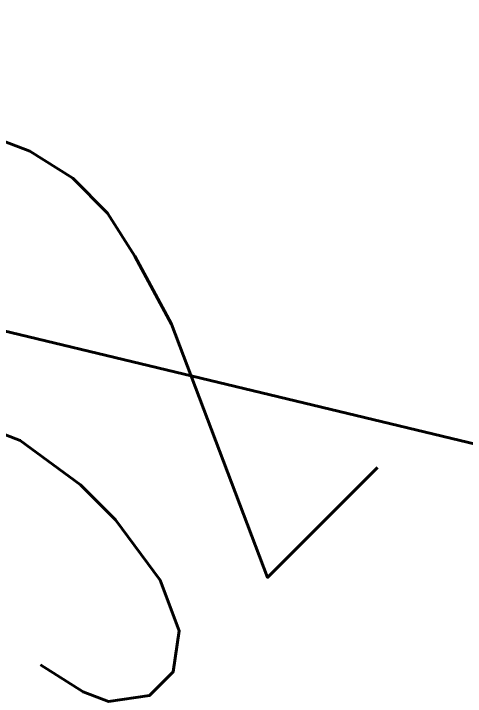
# Model space of a CAD drawing. Header units: millimetres. Extents: x 684983 to 685377, y 990360 to 990509.
# Drawn here: x 685044.366 to 685045.062, y 990450.102 to 990451.155 of the extents above; entities that cross this region are included whole.
import ezdxf

# ---------------------------------------------------------------- set-up
doc = ezdxf.new("R2010")
doc.units = ezdxf.units.MM
doc.header["$PDMODE"] = 35
doc.header["$PDSIZE"] = 0.2
doc.layers.add('BD', color=1, linetype='Continuous', lineweight=40)
doc.layers.add('GRID LEVELS', color=7, linetype='Continuous', lineweight=13)
doc.layers.add('dim', color=7, linetype='Continuous')
doc.styles.add('DIM', font='ARIALN.TTF', dxfattribs={"width": 0.8, "height": 1})
doc.styles.get("Standard").update_dxf_attribs({"font": 'RomanS'})
doc.dimstyles.get("Standard").update_dxf_attribs({"dimtxt": 1, "dimasz": 0.18, "dimexe": 0.18, "dimexo": 0.0625, "dimgap": 0.09, "dimtad": 0, "dimrnd": 0.05, "dimzin": 0, "dimdsep": 46, "dimtxsty": 'DIM', "dimcen": 0.09, "dimse1": 1, "dimse2": 1, "dimsd1": 1, "dimsd2": 1, "dimadec": 0, "dimazin": 0, "dimtfac": 1, "dimtix": 1, "dimtofl": 0, "dimtmove": 2, "dimatfit": 3, "dimfxl": 0, "dimtolj": 1, "dimtzin": 0, "dimarcsym": 0})

# ---------------------------------------------------------------- blocks, each defined once
blk = doc.blocks.new('*D28')
at = {"layer": 'Defpoints', "color": 0, "transparency": 16777216}
for p in [(685041.126, 990451.441), (685056.383, 990448.8322), (685056.142, 990447.83)]:
    blk.add_point(p, dxfattribs=at)
at = {"layer": 'dim', "color": 0, "transparency": 16777216, "insert": (685048.875, 990450.6377), "char_height": 1, "attachment_point": 5, "rotation": 346.4784, "style": 'DIM'}
blk.add_mtext('\\A1;15.45', dxfattribs=at)

msp = doc.modelspace()

# ---------------------------------------------------------------- linework, layer by layer
at = {"layer": 'BD'}
msp.add_line((685056.142, 990447.83), (685041.126, 990451.441), dxfattribs=at)

# ---------------------------------------------------------------- texts
at = {"layer": 'GRID LEVELS', "width": 0.5}
msp.add_text('98.832', height=0.8, rotation=45, dxfattribs=at).set_placement((685043.63, 990449.1578, 98.8318))

# ---------------------------------------------------------------- dimensions: what is measured, and where the dimension line sits
at = {"layer": 'dim'}
dim = msp.add_aligned_dim(p1=(685041.126, 990451.441), p2=(685056.142, 990447.83), distance=1.0307, dimstyle='Standard', dxfattribs=at)
dim.commit()
dim.dimension.update_dxf_attribs({"geometry": '*D28', "text_midpoint": (685048.875, 990450.6377)})

doc.saveas('drawing.dxf')
